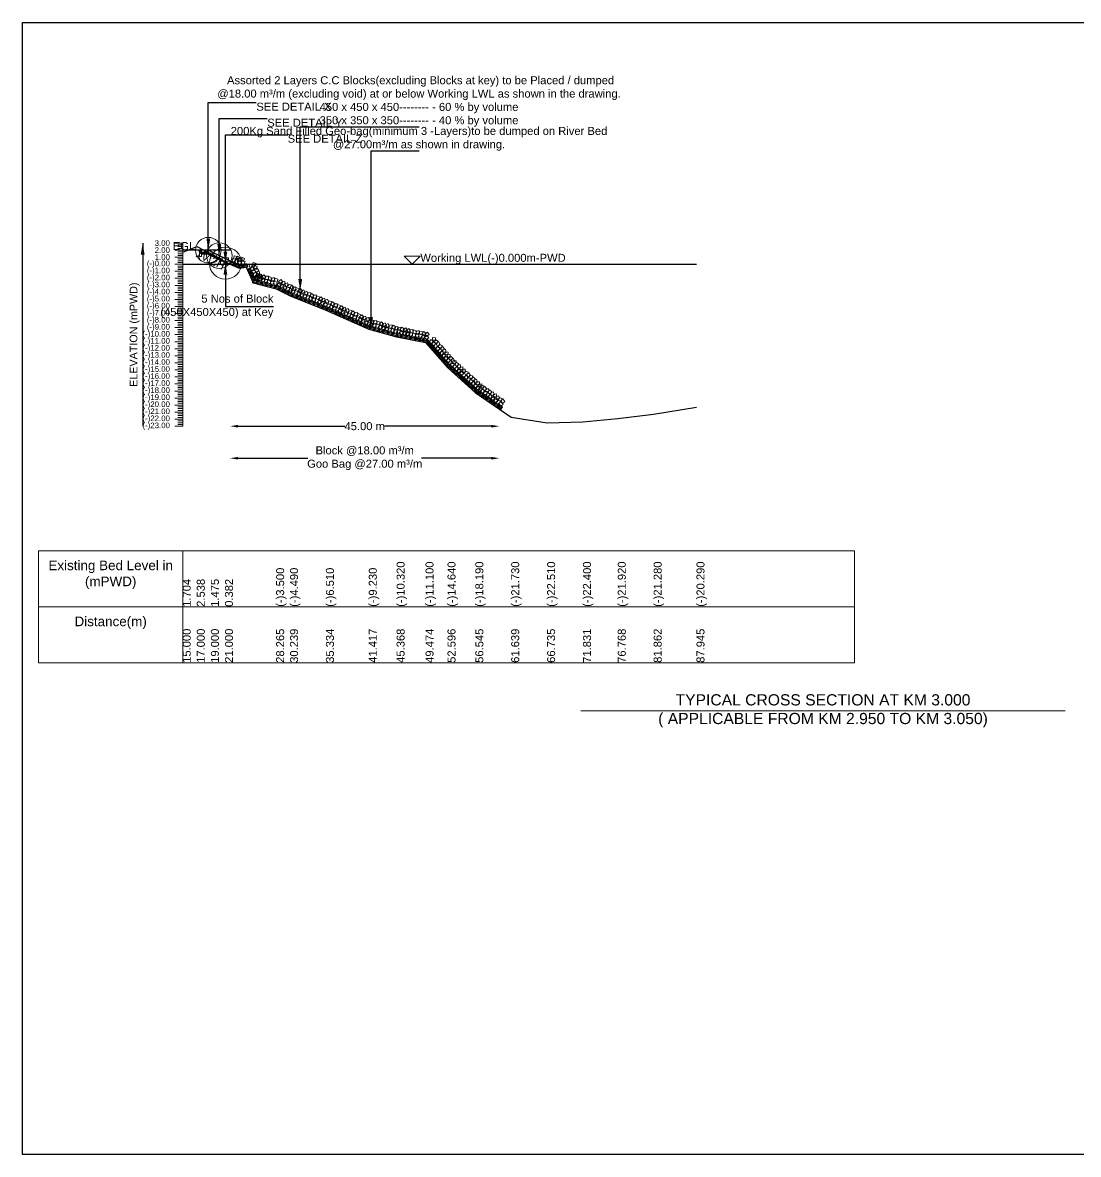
# Model space of a CAD drawing. Header units: inches. Extents: x 89000 to 1304432, y -10828 to 220529.
# Drawn here: x 641460 to 648055, y 172130 to 179201 of the extents above; entities that cross this region are included whole.
import ezdxf

# ---------------------------------------------------------------- set-up
doc = ezdxf.new("R2010")
doc.units = ezdxf.units.IN
doc.header["$LTSCALE"] = 7
doc.header["$MEASUREMENT"] = 0
for name, color, linetype, lineweight in [('Cross section Data Border', 7, 'Continuous', 9), ('Cross Section Labels', 7, 'Continuous', 9), ('Existing_Bed_Level for Xsection', 7, 'Continuous', 25), ('Long Section Labels', 7, 'Continuous', 9)]:
    doc.layers.add(name, color=color, linetype=linetype, lineweight=lineweight)
doc.styles.get("Standard").update_dxf_attribs({"font": 'arial.ttf'})
doc.dimstyles.new('Appron Lebeling Style', dxfattribs={"dimtxt": 50, "dimasz": 50, "dimexe": 0.18, "dimexo": 0.0625, "dimgap": 0.09, "dimtad": 0, "dimtih": 1, "dimtoh": 1, "dimdec": 4, "dimzin": 0, "dimdsep": 46, "dimtxsty": 'Standard', "dimcen": 0.09, "dimse1": 1, "dimse2": 1, "dimadec": 0, "dimazin": 0, "dimtfac": 1, "dimtdec": 4, "dimtofl": 0, "dimtmove": 0, "dimatfit": 3, "dimfxl": 1, "dimtolj": 1, "dimtzin": 0, "dimarcsym": 0})
doc.dimstyles.get("Standard").update_dxf_attribs({"dimtxt": 0.18, "dimasz": 0.18, "dimexe": 0.18, "dimexo": 0.0625, "dimgap": 0.09, "dimtad": 0, "dimtih": 1, "dimtoh": 1, "dimdec": 4, "dimzin": 0, "dimdsep": 46, "dimtxsty": 'Standard', "dimcen": 0.09, "dimadec": 0, "dimazin": 0, "dimtfac": 1, "dimtdec": 4, "dimtofl": 0, "dimtmove": 0, "dimatfit": 3, "dimfxl": 1, "dimtolj": 1, "dimtzin": 0, "dimarcsym": 0})

# ---------------------------------------------------------------- blocks, each defined once
blk = doc.blocks.new('*D58')
at = {"layer": 'Cross Section Labels', "color": 0, "lineweight": -2, "transparency": 16777216}
for p, q in [((642806, 176679.1), (643473.1, 176679.1)), ((644387.3, 176679.1), (643720.3, 176679.1))]:
    blk.add_line(p, q, dxfattribs=at)
at = {"layer": 'Cross Section Labels', "color": 0, "transparency": 16777216}
for points in [[(642806, 176687.4), (642806, 176670.7), (642756, 176679.1)], [(644387.3, 176687.4), (644387.3, 176670.7), (644437.3, 176679.1)]]:
    blk.add_solid(points, dxfattribs=at)
at = {"layer": 'Defpoints', "color": 0, "transparency": 16777216}
for p in [(642756, 177691.1), (644437.3, 176786.7), (644437.3, 176679.1)]:
    blk.add_point(p, dxfattribs=at)
at = {"layer": 'Cross Section Labels', "color": 0, "transparency": 16777216, "insert": (643596.7, 176679.1), "char_height": 50, "attachment_point": 5}
blk.add_mtext('\\A1;45.00 m', dxfattribs=at)
blk = doc.blocks.new('*D59')
at = {"layer": 'Cross Section Labels', "color": 0, "lineweight": -2, "transparency": 16777216}
for p, q in [((642806, 176479.1), (643241, 176479.1)), ((644387.3, 176479.1), (643952.3, 176479.1))]:
    blk.add_line(p, q, dxfattribs=at)
at = {"layer": 'Cross Section Labels', "color": 0, "transparency": 16777216}
for points in [[(642806, 176487.4), (642806, 176470.7), (642756, 176479.1)], [(644387.3, 176487.4), (644387.3, 176470.7), (644437.3, 176479.1)]]:
    blk.add_solid(points, dxfattribs=at)
at = {"layer": 'Defpoints', "color": 0, "transparency": 16777216}
for p in [(642756, 177691.1), (644437.3, 176786.7), (644437.3, 176479.1)]:
    blk.add_point(p, dxfattribs=at)
at = {"layer": 'Cross Section Labels', "color": 0, "transparency": 16777216, "insert": (643596.7, 176479.1), "char_height": 50, "attachment_point": 5}
blk.add_mtext('\\A1;Block @18.00 m³/m ^JGoo Bag @27.00 m³/m ', dxfattribs=at)

msp = doc.modelspace()

# ---------------------------------------------------------------- linework, layer by layer
msp.add_lwpolyline([(641459.68143, 179200.63194), (651459.68143, 179200.63194), (651459.68143, 172129.63194), (641459.68143, 172129.63194)], close=True)
at = {"layer": 'Cross section Data Border'}
msp.add_lwpolyline([(641559.68143, 175900.63194), (646657.37369, 175900.63194), (646657.37369, 175200.63194), (641559.68143, 175200.63194)], close=True, dxfattribs=at)
for points in [[(642459.68143, 175900.63194), (642459.68143, 175200.63194)], [(641559.68143, 175550.63194), (646657.37369, 175550.63194)]]:
    msp.add_lwpolyline(points, dxfattribs=at)
at = {"layer": 'Cross Section Labels'}
msp.add_lwpolyline([(643894.01538, 177691.07194), (643944.01538, 177741.07194), (643844.01538, 177741.07194)], close=True, dxfattribs=at)
msp.add_lwpolyline([(644947.68143, 174900.63194), (646459.68143, 174900.63194), (647971.68143, 174900.63194)], dxfattribs=at)
for centre, radius in [((642619.61538, 177779.07194), 80), ((642687.81538, 177744.97194), 80), ((642726.31538, 177697.67194), 100)]:
    msp.add_circle(centre, radius, dxfattribs=at)
at = {"layer": 'Existing_Bed_Level for Xsection'}
for points in [[(642459.68143, 177766.04794), (642547.68672, 177802.74394), (642635.68507, 177755.97194), (642723.69036, 177707.87994), (642767.693, 177684.99994), (642811.6887, 177666.51994), (642855.69135, 177671.79994), (642899.69399, 177574.11994), (643043.33637, 177537.07194), (643130.17487, 177493.51194), (643354.37671, 177404.63194), (643622.01773, 177284.95194), (643795.8808, 177236.99194), (643976.53167, 177202.67194), (644113.89975, 177046.91194), (644287.62772, 176890.71194), (644511.80041, 176734.95194), (644736.00123, 176700.63194), (644960.2242, 176705.47194), (645177.46007, 176726.59194), (645401.61385, 176754.75194), (645669.2454, 176798.31194)], [(642756.01538, 177779.07194), (642459.68143, 177779.07194)], [(642795.61538, 177691.07194), (642622.4025, 177777.67838), (642619.61538, 177779.07194), (642616.49928, 177779.07194), (642576.89928, 177779.07194)], [(642576.89928, 177765.87194), (642616.49928, 177765.87194), (642706.51538, 177720.86389)], [(642576.89928, 177761.47194), (642615.46058, 177761.47194), (642706.51538, 177715.94454)], [(642576.89928, 177757.07194), (642614.42188, 177757.07194), (642706.51538, 177711.02519)], [(642459.68143, 177691.07194), (645669.2454, 177691.07194)]]:
    msp.add_lwpolyline(points, dxfattribs=at)
at = {"layer": 'Long Section Labels'}
for points in [[(642459.68143, 177823.07194), (642409.68143, 177823.07194)], [(642459.68143, 177779.07194), (642409.68143, 177779.07194)], [(642459.68143, 177812.07194), (642429.68143, 177812.07194)], [(642459.68143, 177801.07194), (642429.68143, 177801.07194)], [(642459.68143, 177790.07194), (642429.68143, 177790.07194)], [(642459.68143, 177768.07194), (642429.68143, 177768.07194)], [(642459.68143, 176679.07194), (642459.68143, 176723.07194), (642459.68143, 176767.07194), (642459.68143, 176811.07194), (642459.68143, 176855.07194), (642459.68143, 176899.07194), (642459.68143, 176943.07194), (642459.68143, 176987.07194), (642459.68143, 177031.07194), (642459.68143, 177075.07194), (642459.68143, 177119.07194), (642459.68143, 177163.07194), (642459.68143, 177207.07194), (642459.68143, 177251.07194), (642459.68143, 177295.07194), (642459.68143, 177339.07194), (642459.68143, 177383.07194), (642459.68143, 177427.07194), (642459.68143, 177471.07194), (642459.68143, 177515.07194), (642459.68143, 177559.07194), (642459.68143, 177603.07194), (642459.68143, 177647.07194), (642459.68143, 177691.07194), (642459.68143, 177735.07194), (642459.68143, 177779.07194), (642459.68143, 177823.07194)], [(642459.68143, 177735.07194), (642409.68143, 177735.07194)], [(642459.68143, 177757.07194), (642429.68143, 177757.07194)], [(642459.68143, 177746.07194), (642429.68143, 177746.07194)], [(642459.68143, 177724.07194), (642429.68143, 177724.07194)], [(642459.68143, 177713.07194), (642429.68143, 177713.07194)], [(642459.68143, 177702.07194), (642429.68143, 177702.07194)], [(642459.68143, 177691.07194), (642409.68143, 177691.07194)], [(642459.68143, 177647.07194), (642409.68143, 177647.07194)], [(642459.68143, 177680.07194), (642429.68143, 177680.07194)], [(642459.68143, 177669.07194), (642429.68143, 177669.07194)], [(642459.68143, 177658.07194), (642429.68143, 177658.07194)], [(642459.68143, 177636.07194), (642429.68143, 177636.07194)], [(642459.68143, 177625.07194), (642429.68143, 177625.07194)], [(642459.68143, 177603.07194), (642409.68143, 177603.07194)], [(642459.68143, 177559.07194), (642409.68143, 177559.07194)], [(642459.68143, 177614.07194), (642429.68143, 177614.07194)], [(642459.68143, 177592.07194), (642429.68143, 177592.07194)], [(642459.68143, 177581.07194), (642429.68143, 177581.07194)], [(642459.68143, 177570.07194), (642429.68143, 177570.07194)], [(642459.68143, 177515.07194), (642409.68143, 177515.07194)], [(642459.68143, 177548.07194), (642429.68143, 177548.07194)], [(642459.68143, 177537.07194), (642429.68143, 177537.07194)], [(642459.68143, 177526.07194), (642429.68143, 177526.07194)], [(642459.68143, 177504.07194), (642429.68143, 177504.07194)], [(642459.68143, 177493.07194), (642429.68143, 177493.07194)], [(642459.68143, 177471.07194), (642409.68143, 177471.07194)], [(642459.68143, 177427.07194), (642409.68143, 177427.07194)], [(642459.68143, 177482.07194), (642429.68143, 177482.07194)], [(642459.68143, 177460.07194), (642429.68143, 177460.07194)], [(642459.68143, 177449.07194), (642429.68143, 177449.07194)], [(642459.68143, 177438.07194), (642429.68143, 177438.07194)], [(642459.68143, 177416.07194), (642429.68143, 177416.07194)], [(642459.68143, 177383.07194), (642409.68143, 177383.07194)], [(642459.68143, 177405.07194), (642429.68143, 177405.07194)], [(642459.68143, 177394.07194), (642429.68143, 177394.07194)], [(642459.68143, 177372.07194), (642429.68143, 177372.07194)], [(642459.68143, 177361.07194), (642429.68143, 177361.07194)], [(642459.68143, 177350.07194), (642429.68143, 177350.07194)], [(642459.68143, 177339.07194), (642409.68143, 177339.07194)], [(642459.68143, 177295.07194), (642409.68143, 177295.07194)], [(642459.68143, 177328.07194), (642429.68143, 177328.07194)], [(642459.68143, 177317.07194), (642429.68143, 177317.07194)], [(642459.68143, 177306.07194), (642429.68143, 177306.07194)], [(642459.68143, 177284.07194), (642429.68143, 177284.07194)], [(642459.68143, 177273.07194), (642429.68143, 177273.07194)], [(642459.68143, 177251.07194), (642409.68143, 177251.07194)], [(642459.68143, 177207.07194), (642409.68143, 177207.07194)], [(642459.68143, 177262.07194), (642429.68143, 177262.07194)], [(642459.68143, 177240.07194), (642429.68143, 177240.07194)], [(642459.68143, 177229.07194), (642429.68143, 177229.07194)], [(642459.68143, 177218.07194), (642429.68143, 177218.07194)], [(642459.68143, 177163.07194), (642409.68143, 177163.07194)], [(642459.68143, 177196.07194), (642429.68143, 177196.07194)], [(642459.68143, 177185.07194), (642429.68143, 177185.07194)], [(642459.68143, 177174.07194), (642429.68143, 177174.07194)], [(642459.68143, 177152.07194), (642429.68143, 177152.07194)], [(642459.68143, 177141.07194), (642429.68143, 177141.07194)], [(642459.68143, 177130.07194), (642429.68143, 177130.07194)], [(642459.68143, 177119.07194), (642409.68143, 177119.07194)], [(642459.68143, 177075.07194), (642409.68143, 177075.07194)], [(642459.68143, 177108.07194), (642429.68143, 177108.07194)], [(642459.68143, 177097.07194), (642429.68143, 177097.07194)], [(642459.68143, 177086.07194), (642429.68143, 177086.07194)], [(642459.68143, 177064.07194), (642429.68143, 177064.07194)], [(642459.68143, 177031.07194), (642409.68143, 177031.07194)], [(642459.68143, 177053.07194), (642429.68143, 177053.07194)], [(642459.68143, 177042.07194), (642429.68143, 177042.07194)], [(642459.68143, 177020.07194), (642429.68143, 177020.07194)], [(642459.68143, 177009.07194), (642429.68143, 177009.07194)], [(642459.68143, 176998.07194), (642429.68143, 176998.07194)], [(642459.68143, 176987.07194), (642409.68143, 176987.07194)], [(642459.68143, 176943.07194), (642409.68143, 176943.07194)], [(642459.68143, 176976.07194), (642429.68143, 176976.07194)], [(642459.68143, 176965.07194), (642429.68143, 176965.07194)], [(642459.68143, 176954.07194), (642429.68143, 176954.07194)], [(642459.68143, 176932.07194), (642429.68143, 176932.07194)], [(642459.68143, 176921.07194), (642429.68143, 176921.07194)], [(642459.68143, 176899.07194), (642409.68143, 176899.07194)], [(642459.68143, 176855.07194), (642409.68143, 176855.07194)], [(642459.68143, 176910.07194), (642429.68143, 176910.07194)], [(642459.68143, 176888.07194), (642429.68143, 176888.07194)], [(642459.68143, 176877.07194), (642429.68143, 176877.07194)], [(642459.68143, 176866.07194), (642429.68143, 176866.07194)], [(642459.68143, 176811.07194), (642409.68143, 176811.07194)], [(642459.68143, 176844.07194), (642429.68143, 176844.07194)], [(642459.68143, 176833.07194), (642429.68143, 176833.07194)], [(642459.68143, 176822.07194), (642429.68143, 176822.07194)], [(642459.68143, 176800.07194), (642429.68143, 176800.07194)], [(642459.68143, 176789.07194), (642429.68143, 176789.07194)], [(642459.68143, 176778.07194), (642429.68143, 176778.07194)], [(642459.68143, 176767.07194), (642409.68143, 176767.07194)], [(642459.68143, 176723.07194), (642409.68143, 176723.07194)], [(642459.68143, 176756.07194), (642429.68143, 176756.07194)], [(642459.68143, 176745.07194), (642429.68143, 176745.07194)], [(642459.68143, 176734.07194), (642429.68143, 176734.07194)], [(642459.68143, 176712.07194), (642429.68143, 176712.07194)], [(642459.68143, 176679.07194), (642409.68143, 176679.07194)], [(642459.68143, 176701.07194), (642429.68143, 176701.07194)], [(642459.68143, 176690.07194), (642429.68143, 176690.07194)]]:
    msp.add_lwpolyline(points, dxfattribs=at)
for points in [[(642576.89928, 177779.07194), (642563.69928, 177779.07194), (642563.69928, 177759.27194), (642576.89928, 177759.27194)], [(642596.69928, 177779.07194), (642576.89928, 177779.07194), (642576.89928, 177765.87194), (642596.69928, 177765.87194)], [(642616.49928, 177779.07194), (642596.69928, 177779.07194), (642596.69928, 177765.87194), (642616.49928, 177765.87194)], [(642640.11216, 177768.82355), (642622.4025, 177777.67838), (642616.49928, 177765.87194), (642634.20894, 177757.01711)], [(642657.82182, 177759.96872), (642640.11216, 177768.82355), (642634.20894, 177757.01711), (642651.9186, 177748.16228)], [(642576.89928, 177759.27194), (642563.69928, 177759.27194), (642563.69928, 177739.47194), (642576.89928, 177739.47194)], [(642675.53147, 177751.11389), (642657.82182, 177759.96872), (642651.9186, 177748.16228), (642669.62825, 177739.30745)], [(642693.24113, 177742.25906), (642675.53147, 177751.11389), (642669.62825, 177739.30745), (642687.33791, 177730.45262)], [(642710.95079, 177733.40423), (642693.24113, 177742.25906), (642687.33791, 177730.45262), (642705.04757, 177721.59779)], [(642716.41538, 177710.87194), (642696.61538, 177710.87194), (642696.61538, 177691.07194), (642716.41538, 177691.07194)], [(642726.31538, 177730.67194), (642706.51538, 177730.67194), (642706.51538, 177710.87194), (642726.31538, 177710.87194)], [(642736.21538, 177710.87194), (642716.41538, 177710.87194), (642716.41538, 177691.07194), (642736.21538, 177691.07194)], [(642746.11538, 177730.67194), (642726.31538, 177730.67194), (642726.31538, 177710.87194), (642746.11538, 177710.87194)], [(642756.01538, 177710.87194), (642736.21538, 177710.87194), (642736.21538, 177691.07194), (642756.01538, 177691.07194)], [(642791.52141, 177722.72823), (642772.18787, 177727.00075), (642767.91535, 177707.66721), (642787.24888, 177703.39469)], [(642800.65576, 177740.29534), (642781.32222, 177744.56787), (642777.0497, 177725.23433), (642796.38323, 177720.96181)], [(642809.35492, 177710.16754), (642793.70898, 177722.30198), (642781.57454, 177706.65604), (642797.22048, 177694.5216)], [(642817.02276, 177728.42252), (642801.37682, 177740.55696), (642789.24238, 177724.91102), (642804.88832, 177712.77658)], [(642822.30446, 177711.80388), (642802.65978, 177709.3287), (642805.13496, 177689.68402), (642824.77964, 177692.1592)], [(642822.48567, 177730.30053), (642802.8267, 177727.9416), (642805.18563, 177708.28262), (642824.84461, 177710.64156)], [(642824.84461, 177710.64156), (642805.18563, 177708.28262), (642807.54457, 177688.62364), (642827.20355, 177690.98258)], [(642829.9723, 177730.05886), (642810.32762, 177727.58368), (642812.8028, 177707.939), (642832.44748, 177710.41418)], [(642846.48713, 177726.86732), (642828.27783, 177734.64301), (642820.50214, 177716.43371), (642838.71144, 177708.65802)], [(642848.84606, 177707.20834), (642830.63676, 177714.98403), (642822.86107, 177696.77473), (642841.07037, 177688.99904)], [(642899.46506, 177687.45428), (642880.95212, 177694.47645), (642873.92995, 177675.96351), (642892.44289, 177668.94134)], [(642917.51788, 177695.58667), (642899.00494, 177702.60884), (642891.98276, 177684.0959), (642910.49571, 177677.07372)], [(642900.58544, 177650.8931), (642907.59287, 177669.41163), (642889.07434, 177676.41906), (642882.06691, 177657.90053)], [(642916.89285, 177644.20347), (642904.36207, 177659.53382), (642889.03172, 177647.00305), (642901.56249, 177631.67269)], [(642922.45572, 177619.36835), (642919.27677, 177638.91148), (642899.73363, 177635.73253), (642902.91258, 177616.18939)], [(642918.63826, 177659.02549), (642925.64569, 177677.54401), (642907.12716, 177684.55144), (642900.11973, 177666.03292)], [(642934.94566, 177652.33586), (642922.41489, 177667.66621), (642907.08454, 177655.13544), (642919.61531, 177639.80508)], [(642941.59563, 177620.90964), (642927.45587, 177634.76992), (642913.59559, 177620.63017), (642927.73535, 177606.76989)], [(642940.50853, 177627.50073), (642937.32958, 177647.04387), (642917.78644, 177643.86492), (642920.9654, 177624.32178)], [(642951.09986, 177619.87236), (642935.03752, 177631.44999), (642923.4599, 177615.38765), (642939.52223, 177603.81003)], [(642950.27019, 177629.38061), (642933.21252, 177619.32696), (642943.26617, 177602.26929), (642960.32384, 177612.32294)], [(642979.49919, 177607.38878), (642969.43196, 177624.43844), (642952.3823, 177614.37121), (642962.44953, 177597.32155)], [(642933.04704, 177611.73998), (642916.9847, 177623.3176), (642905.40708, 177607.25527), (642921.46942, 177595.67764)], [(642936.65067, 177601.73707), (642922.51091, 177615.59735), (642908.65064, 177601.4576), (642922.79039, 177587.59732)], [(642940.45205, 177586.48459), (642932.31966, 177604.53741), (642914.26685, 177596.40502), (642922.39923, 177578.3522)], [(642945.32523, 177610.20804), (642928.26756, 177600.15439), (642938.32121, 177583.09672), (642955.37888, 177593.15037)], [(642958.50487, 177594.61698), (642950.37248, 177612.66979), (642932.31966, 177604.53741), (642940.45205, 177586.48459)], [(642974.55424, 177588.21621), (642964.487, 177605.26587), (642947.43735, 177595.19864), (642957.50458, 177578.14898)], [(642989.97304, 177596.75688), (642970.17395, 177596.56714), (642970.36368, 177576.76805), (642990.16277, 177576.95779)], [(642994.91799, 177615.92945), (642975.1189, 177615.73971), (642975.30864, 177595.94062), (642995.10773, 177596.13036)], [(643012.83074, 177585.56517), (642995.59326, 177595.30732), (642985.85112, 177578.06984), (643003.08859, 177568.3277)], [(643017.7757, 177604.73774), (643000.53822, 177614.47989), (642990.79607, 177597.24241), (643008.03355, 177587.50027)], [(643025.40709, 177589.05855), (643006.32751, 177583.76614), (643011.61991, 177564.68656), (643030.69949, 177569.97896)], [(643030.35204, 177608.23111), (643011.27246, 177602.93871), (643016.56486, 177583.85913), (643035.64445, 177589.15153)], [(643049.74483, 177579.0414), (643030.57226, 177583.98636), (643025.6273, 177564.81379), (643044.79987, 177559.86883)], [(643054.68979, 177598.21397), (643035.51722, 177603.15893), (643030.57226, 177583.98636), (643049.74483, 177579.0414)], [(643076.57797, 177560.641), (643065.67989, 177577.17194), (643049.14896, 177566.27386), (643060.04704, 177549.74292)], [(643085.45574, 177578.33917), (643074.55766, 177594.87011), (643058.02673, 177583.97203), (643068.92481, 177567.44109)], [(643086.84415, 177567.09166), (643068.04964, 177560.86218), (643074.27912, 177542.06767), (643093.07363, 177548.29715)], [(643095.72192, 177584.78983), (643076.92741, 177578.56035), (643083.15689, 177559.76584), (643101.9514, 177565.99532)], [(643110.7768, 177539.42934), (643104.53235, 177558.21888), (643085.74281, 177551.97444), (643091.98725, 177533.1849)], [(643119.65457, 177557.12751), (643113.41012, 177575.91705), (643094.62058, 177569.67261), (643100.86503, 177550.88307)], [(643136.52795, 177562.22374), (643117.13429, 177566.21449), (643113.14354, 177546.82084), (643132.53719, 177542.83008)], [(643156.51071, 177546.46246), (643141.71597, 177559.62132), (643128.55711, 177544.82658), (643143.35185, 177531.66772)], [(643127.65018, 177544.52557), (643108.25652, 177548.51633), (643104.26577, 177529.12267), (643123.65942, 177525.13192)], [(643147.63294, 177528.76429), (643132.8382, 177541.92315), (643119.67934, 177527.12841), (643134.47408, 177513.96955)], [(643157.39855, 177532.05342), (643137.80799, 177529.18118), (643140.68023, 177509.59061), (643160.27079, 177512.46285)], [(643164.69538, 177550.45984), (643145.10482, 177547.5876), (643147.97706, 177527.99703), (643167.56762, 177530.86927)], [(643180.29744, 177519.07998), (643161.89102, 177526.37681), (643154.59419, 177507.97039), (643173.00061, 177500.67356)], [(643187.59426, 177537.4864), (643169.18785, 177544.78323), (643161.89102, 177526.37681), (643180.29744, 177519.07998)], [(643199.76043, 177504.62147), (643187.45912, 177520.13655), (643171.94404, 177507.83525), (643184.24534, 177492.32016)], [(643207.05726, 177523.02789), (643194.75595, 177538.54297), (643179.24086, 177526.24167), (643191.54217, 177510.72658)], [(643209.42347, 177511.94478), (643191.2454, 177504.09635), (643199.09383, 177485.91828), (643217.2719, 177493.76671)], [(643216.7203, 177530.3512), (643198.54223, 177522.50277), (643206.39066, 177504.3247), (643224.56873, 177512.17313)], [(643235.68243, 177486.48024), (643227.81952, 177504.65206), (643209.64771, 177496.78915), (643217.51061, 177478.61734)], [(643242.97926, 177504.88666), (643235.11635, 177523.05848), (643216.94454, 177515.19557), (643224.80744, 177497.02376)], [(643252.04577, 177493.03184), (643232.37752, 177495.31216), (643230.0972, 177475.6439), (643249.76546, 177473.36358)], [(643259.3426, 177511.43826), (643239.67435, 177513.71858), (643237.39403, 177494.05032), (643257.06229, 177491.77)], [(643273.32972, 177479.07754), (643257.44141, 177490.89285), (643245.6261, 177475.00454), (643261.5144, 177463.18923)], [(643280.62655, 177497.48396), (643264.73824, 177509.29927), (643252.92293, 177493.41096), (643268.81123, 177481.59565)], [(643293.54032, 177499.38203), (643273.94976, 177496.50979), (643276.822, 177476.91923), (643296.41256, 177479.79147)], [(643316.4392, 177486.4086), (643298.03278, 177493.70543), (643290.73595, 177475.29901), (643309.14237, 177468.00218)], [(643335.90219, 177471.95008), (643323.60089, 177487.46517), (643308.0858, 177475.16386), (643320.38711, 177459.64878)], [(643286.24349, 177480.97561), (643266.65293, 177478.10337), (643269.52517, 177458.51281), (643289.11573, 177461.38505)], [(643309.14237, 177468.00218), (643290.73595, 177475.29901), (643283.43912, 177456.89259), (643301.84554, 177449.59576)], [(643328.60536, 177453.54366), (643316.30406, 177469.05875), (643300.78897, 177456.75744), (643313.09028, 177441.24236)], [(643338.26841, 177460.86697), (643320.09034, 177453.01854), (643327.93877, 177434.84047), (643346.11684, 177442.6889)], [(643345.56524, 177479.27339), (643327.38717, 177471.42496), (643335.2356, 177453.24689), (643353.41367, 177461.09532)], [(643364.52736, 177435.40244), (643356.66446, 177453.57425), (643338.49265, 177445.71135), (643346.35555, 177427.53954)], [(643371.82419, 177453.80886), (643363.96129, 177471.98067), (643345.78948, 177464.11777), (643353.65238, 177445.94596)], [(643382.47313, 177440.77779), (643362.9213, 177443.90286), (643359.79623, 177424.35103), (643379.34805, 177421.22596)], [(643390.55573, 177458.85295), (643371.0039, 177461.97802), (643367.87883, 177442.4262), (643387.43065, 177439.30112)], [(643403.13649, 177425.91999), (643387.77166, 177438.40846), (643375.28319, 177423.04363), (643390.64802, 177410.55516)], [(643411.21909, 177443.99515), (643395.85426, 177456.48362), (643383.36579, 177441.11879), (643398.73062, 177428.63032)], [(643416.12001, 177427.26027), (643396.42395, 177425.23422), (643398.45, 177405.53815), (643418.14607, 177407.5642)], [(643424.20262, 177445.33543), (643404.50655, 177443.30938), (643406.5326, 177423.61331), (643426.22867, 177425.63936)], [(643438.43905, 177413.31289), (643420.36389, 177421.39549), (643412.28129, 177403.32032), (643430.35645, 177395.23772)], [(643446.52165, 177431.38805), (643428.44649, 177439.47065), (643420.36389, 177421.39549), (643438.43905, 177413.31289)], [(643457.26144, 177398.02975), (643445.63959, 177414.06011), (643429.60923, 177402.43826), (643441.23108, 177386.4079)], [(643465.34404, 177416.10491), (643453.72219, 177432.13528), (643437.69183, 177420.51343), (643449.31368, 177404.48306)], [(643475.31345, 177423.00536), (643456.8143, 177415.94692), (643463.87275, 177397.44777), (643482.37189, 177404.50622)], [(643500.45161, 177396.43379), (643493.37844, 177414.92731), (643474.88492, 177407.85414), (643481.95809, 177389.36062)], [(643467.23085, 177404.9302), (643448.7317, 177397.87175), (643455.79015, 177379.37261), (643474.28929, 177386.43105)], [(643492.36901, 177378.35863), (643485.29583, 177396.85215), (643466.80232, 177389.77898), (643473.87549, 177371.28546)], [(643508.99928, 177384.19958), (643489.44745, 177387.32465), (643486.32238, 177367.77283), (643505.8742, 177364.64775)], [(643517.08188, 177402.27474), (643497.53005, 177405.39982), (643494.40498, 177385.84799), (643513.9568, 177382.72292)], [(643529.66264, 177369.34178), (643514.29781, 177381.83025), (643501.80934, 177366.46542), (643517.17417, 177353.97695)], [(643537.74524, 177387.41694), (643522.38041, 177399.90542), (643509.89194, 177384.54059), (643525.25677, 177372.05211)], [(643542.64616, 177370.68206), (643522.95009, 177368.65601), (643524.97615, 177348.95994), (643544.67221, 177350.98599)], [(643550.72876, 177388.75722), (643531.0327, 177386.73117), (643533.05875, 177367.0351), (643552.75482, 177369.06115)], [(643564.9652, 177356.73468), (643546.89004, 177364.81728), (643538.80744, 177346.74212), (643556.8826, 177338.65952)], [(643573.0478, 177374.80984), (643554.97264, 177382.89245), (643546.89004, 177364.81728), (643564.9652, 177356.73468)], [(643583.78759, 177341.45154), (643572.16574, 177357.48191), (643556.13538, 177345.86005), (643567.75723, 177329.82969)], [(643591.87019, 177359.52671), (643580.24834, 177375.55707), (643564.21798, 177363.93522), (643575.83983, 177347.90485)], [(643593.757, 177348.35199), (643575.25785, 177341.29355), (643582.3163, 177322.7944), (643600.81544, 177329.85285)], [(643601.8396, 177366.42716), (643583.34045, 177359.36871), (643590.3989, 177340.86957), (643608.89804, 177347.92801)], [(643626.97776, 177339.85559), (643619.90458, 177358.34911), (643601.41107, 177351.27593), (643608.48424, 177332.78241)], [(643643.60803, 177345.69653), (643624.0562, 177348.82161), (643620.93113, 177329.26978), (643640.48295, 177326.14471)], [(643656.87044, 177336.68451), (643639.79844, 177346.7138), (643629.76915, 177329.6418), (643646.84115, 177319.6125)], [(643618.89516, 177321.78042), (643611.82198, 177340.27394), (643593.32847, 177333.20077), (643600.40164, 177314.70725)], [(643635.52543, 177327.62137), (643615.9736, 177330.74644), (643612.84853, 177311.19462), (643632.40035, 177308.06954)], [(643651.60528, 177317.59739), (643634.53328, 177327.62668), (643624.50398, 177310.55468), (643641.57598, 177300.52539)], [(643664.23833, 177320.87977), (643645.07284, 177315.90746), (643650.04516, 177296.74197), (643669.21065, 177301.71428)], [(643669.5035, 177339.96689), (643650.33801, 177334.99457), (643655.31032, 177315.82908), (643674.47582, 177320.8014)], [(643688.405, 177310.45668), (643669.31789, 177315.72184), (643664.05272, 177296.63473), (643683.13984, 177291.36956)], [(643693.67017, 177329.54379), (643674.58305, 177334.80896), (643669.31789, 177315.72184), (643688.405, 177310.45668)], [(643709.31637, 177298.18593), (643695.41059, 177312.28093), (643681.31558, 177298.37514), (643695.22137, 177284.28014)], [(643714.58154, 177317.27304), (643700.67575, 177331.36805), (643686.58075, 177317.46226), (643700.48654, 177303.36726)], [(643718.1315, 177306.51051), (643700.90795, 177296.74378), (643710.67469, 177279.52022), (643727.89824, 177289.28696)], [(643723.39667, 177325.59763), (643706.17312, 177315.83089), (643715.93985, 177298.60734), (643733.16341, 177308.37408)], [(643746.98832, 177284.03254), (643737.20787, 177301.24831), (643719.9921, 177291.46786), (643729.77255, 177274.25209)], [(643752.25349, 177303.11966), (643742.47304, 177320.33543), (643725.25727, 177310.55498), (643735.03772, 177293.33921)], [(643762.54791, 177292.31394), (643742.74842, 177292.45562), (643742.60674, 177272.65613), (643762.40623, 177272.51445)], [(643767.81308, 177311.40106), (643748.01359, 177311.54274), (643747.87191, 177291.74324), (643767.6714, 177291.60156)], [(643785.21509, 177280.74122), (643768.14309, 177290.77052), (643758.1138, 177273.69851), (643775.1858, 177263.66922)], [(643790.48026, 177299.82834), (643773.40826, 177309.85763), (643763.37896, 177292.78563), (643780.45096, 177282.75634)], [(643797.84815, 177284.0236), (643778.68266, 177279.05129), (643783.65497, 177259.8858), (643802.82046, 177264.85811)], [(643803.11332, 177303.11072), (643783.94782, 177298.1384), (643788.92014, 177278.97291), (643808.08563, 177283.94523)], [(643818.95113, 177275.60456), (643799.49905, 177279.30006), (643795.80355, 177259.84798), (643815.25563, 177256.15248)], [(643822.64663, 177295.05663), (643803.19455, 177298.75213), (643799.49905, 177279.30006), (643818.95113, 177275.60456)], [(643840.79113, 177265.07503), (643825.78515, 177277.99248), (643812.8677, 177262.9865), (643827.87368, 177250.06905)], [(643844.48663, 177284.52711), (643829.48065, 177297.44456), (643816.5632, 177282.43858), (643831.56918, 177269.52113)], [(643848.90008, 177274.08892), (643832.52784, 177262.95386), (643843.6629, 177246.58161), (643860.03515, 177257.71668)], [(643852.59558, 177293.541), (643836.22334, 177282.40593), (643847.3584, 177266.03369), (643863.73065, 177277.16876)], [(643879.4893, 177254.03213), (643868.3412, 177270.3955), (643851.97783, 177259.2474), (643863.12593, 177242.88403)], [(643883.1848, 177273.48421), (643872.0367, 177289.84758), (643855.67333, 177278.69948), (643866.82143, 177262.33611)], [(643898.01939, 177283.00354), (643878.27395, 177281.53459), (643879.7429, 177261.78915), (643899.48834, 177263.2581)], [(643921.55262, 177273.31252), (643903.72155, 177281.92024), (643895.11382, 177264.08917), (643912.94489, 177255.48145)], [(643933.8769, 177277.61139), (643915.17925, 177271.09695), (643921.6937, 177252.3993), (643940.39134, 177258.91375)], [(643958.81116, 177269.18813), (643939.35909, 177272.88363), (643935.66359, 177253.43156), (643955.11566, 177249.73606)], [(643980.65117, 177258.65861), (643965.64519, 177271.57606), (643952.72773, 177256.57008), (643967.73371, 177243.65263)], [(643894.32389, 177263.55146), (643874.57845, 177262.08251), (643876.0474, 177242.33708), (643895.79284, 177243.80603)], [(643917.85712, 177253.86044), (643900.02605, 177262.46817), (643891.41832, 177244.6371), (643909.24939, 177236.02937)], [(643930.1814, 177258.15932), (643911.48375, 177251.64487), (643917.9982, 177232.94722), (643936.69584, 177239.46167)], [(643955.11566, 177249.73606), (643935.66359, 177253.43156), (643931.96809, 177233.97948), (643951.42016, 177230.28398)], [(643976.95567, 177239.20653), (643961.94969, 177252.12399), (643949.03223, 177237.11801), (643964.03821, 177224.20055)], [(643985.06462, 177248.22042), (643968.69237, 177237.08536), (643979.82744, 177220.71312), (643996.19968, 177231.84818)], [(643988.76012, 177267.6725), (643972.38787, 177256.53744), (643983.52294, 177240.16519), (643999.89518, 177251.30026)], [(644023.06604, 177198.80895), (644024.29806, 177218.57059), (644004.53643, 177219.8026), (644003.30441, 177200.04097)], [(644040.62121, 177197.22825), (644024.12531, 177208.17928), (644013.17427, 177191.68338), (644029.67018, 177180.73234)], [(644037.91601, 177211.90546), (644039.14803, 177231.66709), (644019.3864, 177232.89911), (644018.15438, 177213.13748)], [(644055.47118, 177210.32475), (644038.97527, 177221.27578), (644028.02424, 177204.77988), (644044.52014, 177193.82885)], [(644068.11351, 177188.23629), (644059.31027, 177205.97165), (644041.57491, 177197.16841), (644050.37815, 177179.43305)], [(644053.26355, 177175.13978), (644044.46031, 177192.87514), (644026.72495, 177184.0719), (644035.52819, 177166.33654)], [(644065.63402, 177170.97571), (644046.87091, 177177.29914), (644040.54748, 177158.53604), (644059.31059, 177152.2126)], [(644080.16049, 177149.02917), (644067.06399, 177163.87914), (644052.21402, 177150.78264), (644065.31052, 177135.93267)], [(644080.48399, 177184.07221), (644061.72088, 177190.39565), (644055.39745, 177171.63254), (644074.16056, 177165.30911)], [(644095.01046, 177162.12568), (644081.91396, 177176.97565), (644067.06399, 177163.87914), (644080.16049, 177149.02917)], [(644090.95121, 177127.31703), (644087.02267, 177146.72338), (644067.61631, 177142.79484), (644071.54485, 177123.38849)], [(644102.88446, 177129.46241), (644083.12382, 177130.71017), (644081.87607, 177110.94952), (644101.63671, 177109.70177)], [(644105.80118, 177140.41354), (644101.87263, 177159.81989), (644082.46628, 177155.89135), (644086.39482, 177136.48499)], [(644117.73443, 177142.55892), (644097.97379, 177143.80667), (644096.72603, 177124.04603), (644116.48668, 177122.79827)], [(644129.59155, 177107.95568), (644130.82356, 177127.71731), (644111.06193, 177128.94933), (644109.82991, 177109.1877)], [(644114.74158, 177094.85917), (644115.9736, 177114.62081), (644096.21196, 177115.85282), (644094.97994, 177096.09119)], [(644132.29674, 177093.27847), (644115.80084, 177104.2295), (644104.84981, 177087.7336), (644121.34571, 177076.78256)], [(644144.93908, 177071.19), (644136.13584, 177088.92536), (644118.40048, 177080.12212), (644127.20372, 177062.38676)], [(644147.14671, 177106.37497), (644130.65081, 177117.32601), (644119.69977, 177100.8301), (644136.19568, 177089.87907)], [(644154.69637, 177071.90433), (644135.32856, 177076.0187), (644131.2142, 177056.65089), (644150.58201, 177052.53652)], [(644159.78905, 177084.28651), (644150.98581, 177102.02187), (644133.25045, 177093.21863), (644142.05369, 177075.48327)], [(644171.66004, 177051.78214), (644156.93628, 177065.02037), (644143.69805, 177050.29661), (644158.42181, 177037.05838)], [(644167.9346, 177086.62809), (644148.56679, 177090.74246), (644144.45243, 177071.37465), (644163.82024, 177067.26028)], [(644184.89828, 177066.5059), (644170.17451, 177079.74414), (644156.93628, 177065.02037), (644171.66004, 177051.78214)], [(644198.12412, 177046.18513), (644191.98081, 177065.00798), (644173.15796, 177058.86468), (644179.30127, 177040.04182)], [(644184.88589, 177031.46137), (644178.74258, 177050.28422), (644159.91973, 177044.14091), (644166.06303, 177025.31806)], [(644196.49156, 177034.97045), (644176.71902, 177033.9279), (644177.76158, 177014.15536), (644197.53411, 177015.19792)], [(644209.72979, 177049.69421), (644189.95726, 177048.65166), (644190.99981, 177028.87913), (644210.77235, 177029.92168)], [(644212.26533, 177001.96797), (644211.20703, 177021.73967), (644191.43533, 177020.68137), (644192.49363, 177000.90968)], [(644229.88559, 177002.42511), (644212.23542, 177011.39793), (644203.2626, 176993.74777), (644220.91277, 176984.77494)], [(644225.50356, 177016.69174), (644224.44526, 177036.46343), (644204.67357, 177035.40513), (644205.73187, 177015.63344)], [(644243.12382, 177017.14888), (644225.47365, 177026.1217), (644216.50083, 177008.47153), (644234.151, 176999.49871)], [(644244.99412, 176981.94436), (644234.20169, 176998.54447), (644217.60159, 176987.75205), (644228.39401, 176971.15194)], [(644258.23235, 176996.66813), (644247.43993, 177013.26823), (644230.83982, 177002.47581), (644241.63225, 176985.8757)], [(644271.00094, 176993.96046), (644251.63313, 176998.07482), (644247.51876, 176978.70701), (644266.88657, 176974.59265)], [(644257.7627, 176979.23669), (644238.39489, 176983.35106), (644234.28053, 176963.98325), (644253.64834, 176959.86889)], [(644274.72638, 176959.1145), (644260.00261, 176972.35274), (644246.76438, 176957.62897), (644261.48814, 176944.39074)], [(644287.96461, 176973.83826), (644273.24085, 176987.0765), (644260.00261, 176972.35274), (644274.72638, 176959.1145)], [(644287.95222, 176938.79373), (644281.80891, 176957.61658), (644262.98606, 176951.47328), (644269.12937, 176932.65042)], [(644301.19045, 176953.51749), (644295.04715, 176972.34035), (644276.22429, 176966.19704), (644282.3676, 176947.37419)], [(644299.55789, 176942.30281), (644279.78536, 176941.26026), (644280.82791, 176921.48773), (644300.60044, 176922.53028)], [(644312.79612, 176957.02658), (644293.02359, 176955.98402), (644294.06615, 176936.21149), (644313.83868, 176937.25404)], [(644315.33166, 176909.30034), (644314.27336, 176929.07203), (644294.50166, 176928.01373), (644295.55996, 176908.24204)], [(644330.22184, 176915.26304), (644311.59017, 176921.96384), (644304.88936, 176903.33217), (644323.52104, 176896.63137)], [(644328.56989, 176924.0241), (644327.5116, 176943.7958), (644307.7399, 176942.7375), (644308.7982, 176922.9658)], [(644341.51981, 176931.52329), (644322.88814, 176938.2241), (644316.18734, 176919.59242), (644334.81901, 176912.89162)], [(644359.06536, 176913.08739), (644346.28632, 176928.21142), (644331.16229, 176915.43238), (644343.94133, 176900.30835)], [(644347.76739, 176896.82713), (644334.98835, 176911.95116), (644319.86432, 176899.17213), (644332.64335, 176884.0481)], [(644360.77401, 176895.73354), (644341.04422, 176897.39956), (644339.3782, 176877.66978), (644359.10799, 176876.00376)], [(644372.07198, 176911.99379), (644352.3422, 176913.65981), (644350.67618, 176893.93003), (644370.40596, 176892.26401)], [(644380.11547, 176877.88483), (644363.85522, 176889.1828), (644352.55725, 176872.92255), (644368.8175, 176861.62457)], [(644391.41344, 176894.14508), (644375.15319, 176905.44305), (644363.85522, 176889.1828), (644380.11547, 176877.88483)], [(644395.77308, 176859.37278), (644387.32955, 176877.28218), (644369.42014, 176868.83865), (644377.86367, 176850.92925)], [(644407.07105, 176875.63303), (644398.62752, 176893.54243), (644380.71812, 176885.0989), (644389.16165, 176867.1895)], [(644406.85031, 176864.30229), (644387.36231, 176860.80119), (644390.86341, 176841.31319), (644410.35142, 176844.81429)], [(644418.14829, 176880.56255), (644398.66028, 176877.06144), (644402.16139, 176857.57344), (644421.64939, 176861.07454)], [(644426.61803, 176833.52547), (644423.10141, 176853.01068), (644403.6162, 176849.49406), (644407.13282, 176830.00885)], [(644437.916, 176849.78573), (644434.39938, 176869.27094), (644414.91417, 176865.75432), (644418.43079, 176846.26911)], [(644455.34158, 176852.43748), (644436.70991, 176859.13829), (644430.0091, 176840.50661), (644448.64078, 176833.80581)], [(644472.88713, 176834.00158), (644460.10809, 176849.12561), (644444.98406, 176836.34657), (644457.76309, 176821.22254)], [(644444.04361, 176836.17723), (644425.41193, 176842.87803), (644418.71113, 176824.24636), (644437.3428, 176817.54556)], [(644461.58915, 176817.74132), (644448.81012, 176832.86536), (644433.68609, 176820.08632), (644446.46512, 176804.96229)]]:
    msp.add_lwpolyline(points, close=True, dxfattribs=at)
for centre, major_axis in [((642770.50707, 177687.87445), (13.50057, -5.67079)), ((642773.40381, 177694.77078), (13.50057, -5.67079)), ((642776.30054, 177701.6671), (13.50057, -5.67079)), ((642803.30169, 177690.32552), (13.50057, -5.67079)), ((642850.78556, 177690.04542), (14.53891, 1.74456)), ((642797.50821, 177676.53287), (13.50057, -5.67079)), ((642800.40495, 177683.42919), (13.50057, -5.67079)), ((642821.70774, 177686.55629), (14.53891, 1.74456)), ((642822.5989, 177679.12957), (14.53891, 1.74456)), ((642823.49005, 177671.70284), (14.53891, 1.74456)), ((642851.67671, 177682.6187), (14.53891, 1.74456)), ((642852.56786, 177675.19197), (14.53891, 1.74456)), ((642870.02225, 177649.09305), (6.01435, -13.35106)), ((642876.84221, 177652.16529), (6.01435, -13.35106)), ((642882.05096, 177622.39093), (6.01435, -13.35106)), ((642883.66216, 177655.23752), (6.01435, -13.35106)), ((642888.87091, 177625.46316), (6.01435, -13.35106)), ((642895.69087, 177628.5354), (6.01435, -13.35106)), ((642894.07967, 177595.6888), (6.01435, -13.35106)), ((642900.89962, 177598.76104), (6.01435, -13.35106)), ((642907.71109, 177575.91457), (14.17918, -3.65707)), ((642909.57919, 177583.15754), (14.17918, -3.65707)), ((642911.44728, 177590.40051), (14.17918, -3.65707)), ((642907.71957, 177601.83328), (6.01435, -13.35106)), ((642936.06945, 177568.60043), (14.17918, -3.65707)), ((642937.93755, 177575.8434), (14.17918, -3.65707)), ((642939.80564, 177583.08637), (14.17918, -3.65707)), ((642964.42781, 177561.28629), (14.17918, -3.65707)), ((642966.29591, 177568.52926), (14.17918, -3.65707)), ((642968.164, 177575.77223), (14.17918, -3.65707)), ((642992.78617, 177553.97215), (14.17918, -3.65707)), ((642994.65427, 177561.21512), (14.17918, -3.65707)), ((642996.52236, 177568.45809), (14.17918, -3.65707)), ((643023.01263, 177553.90098), (14.17918, -3.65707)), ((643024.88072, 177561.14395), (14.17918, -3.65707)), ((643053.1972, 177544.67803), (13.08878, -6.5656)), ((643056.55102, 177551.364), (13.08878, -6.5656)), ((643021.14453, 177546.65801), (14.17918, -3.65707)), ((643049.84337, 177537.99205), (13.08878, -6.5656)), ((643076.02093, 177524.86084), (13.08878, -6.5656)), ((643079.37476, 177531.54682), (13.08878, -6.5656)), ((643082.72858, 177538.23279), (13.08878, -6.5656)), ((643102.19849, 177511.72963), (13.08878, -6.5656)), ((643105.55231, 177518.41561), (13.08878, -6.5656)), ((643108.90614, 177525.10158), (13.08878, -6.5656)), ((643128.37605, 177498.59842), (13.08878, -6.5656)), ((643131.72987, 177505.2844), (13.08878, -6.5656)), ((643135.0837, 177511.97037), (13.08878, -6.5656)), ((643155.16347, 177487.6289), (13.61257, -5.39641)), ((643157.92005, 177494.58244), (13.61257, -5.39641)), ((643160.67663, 177501.53598), (13.61257, -5.39641)), ((643182.38861, 177476.83608), (13.61257, -5.39641)), ((643185.14519, 177483.78962), (13.61257, -5.39641)), ((643187.90177, 177490.74315), (13.61257, -5.39641)), ((643215.12691, 177479.95033), (13.61257, -5.39641)), ((643209.61375, 177466.04326), (13.61257, -5.39641)), ((643212.37033, 177472.9968), (13.61257, -5.39641)), ((643236.83889, 177455.25044), (13.61257, -5.39641)), ((643239.59547, 177462.20398), (13.61257, -5.39641)), ((643242.35205, 177469.15751), (13.61257, -5.39641)), ((643264.06403, 177444.45762), (13.61257, -5.39641)), ((643266.82061, 177451.41115), (13.61257, -5.39641)), ((643269.57719, 177458.36469), (13.61257, -5.39641)), ((643291.28917, 177433.6648), (13.61257, -5.39641)), ((643294.04575, 177440.61833), (13.61257, -5.39641)), ((643296.80233, 177447.57187), (13.61257, -5.39641)), ((643318.51431, 177422.87198), (13.61257, -5.39641)), ((643321.27089, 177429.82551), (13.61257, -5.39641)), ((643324.02747, 177436.77905), (13.61257, -5.39641)), ((643345.73945, 177412.07915), (13.61257, -5.39641)), ((643348.49603, 177419.03269), (13.61257, -5.39641)), ((643351.25261, 177425.98623), (13.61257, -5.39641)), ((643375.85672, 177407.31748), (13.36759, -5.97753)), ((643378.91015, 177414.14587), (13.36759, -5.97753)), ((643372.8033, 177400.48908), (13.36759, -5.97753)), ((643399.53847, 177388.53402), (13.36759, -5.97753)), ((643402.5919, 177395.36241), (13.36759, -5.97753)), ((643405.64533, 177402.19081), (13.36759, -5.97753)), ((643426.27365, 177376.57895), (13.36759, -5.97753)), ((643429.32708, 177383.40735), (13.36759, -5.97753)), ((643432.3805, 177390.23574), (13.36759, -5.97753)), ((643453.00883, 177364.62389), (13.36759, -5.97753)), ((643456.06225, 177371.45228), (13.36759, -5.97753)), ((643459.11568, 177378.28068), (13.36759, -5.97753)), ((643479.744, 177352.66882), (13.36759, -5.97753)), ((643482.79743, 177359.49722), (13.36759, -5.97753)), ((643485.85086, 177366.32561), (13.36759, -5.97753)), ((643506.47918, 177340.71376), (13.36759, -5.97753)), ((643509.5326, 177347.54215), (13.36759, -5.97753)), ((643512.58603, 177354.37055), (13.36759, -5.97753)), ((643536.26778, 177335.58709), (13.36759, -5.97753)), ((643539.32121, 177342.41548), (13.36759, -5.97753)), ((643533.21435, 177328.75869), (13.36759, -5.97753)), ((643559.94953, 177316.80363), (13.36759, -5.97753)), ((643563.00296, 177323.63202), (13.36759, -5.97753)), ((643566.05638, 177330.46042), (13.36759, -5.97753)), ((643586.68471, 177304.84856), (13.36759, -5.97753)), ((643589.73813, 177311.67696), (13.36759, -5.97753)), ((643592.79156, 177318.50535), (13.36759, -5.97753)), ((643613.41988, 177292.8935), (13.36759, -5.97753)), ((643616.47331, 177299.72189), (13.36759, -5.97753)), ((643619.52674, 177306.55029), (13.36759, -5.97753)), ((643640.55283, 177283.71873), (14.11598, -3.89388)), ((643642.5419, 177290.92942), (14.11598, -3.89388)), ((643644.53096, 177298.14011), (14.11598, -3.89388)), ((643668.7848, 177275.93096), (14.11598, -3.89388)), ((643670.77386, 177283.14165), (14.11598, -3.89388)), ((643672.76293, 177290.35234), (14.11598, -3.89388)), ((643697.01677, 177268.14319), (14.11598, -3.89388)), ((643699.00583, 177275.35388), (14.11598, -3.89388)), ((643700.99489, 177282.56457), (14.11598, -3.89388)), ((643727.2378, 177267.56612), (14.11598, -3.89388)), ((643729.22686, 177274.7768), (14.11598, -3.89388)), ((643757.45883, 177266.98904), (14.11598, -3.89388)), ((643725.24873, 177260.35543), (14.11598, -3.89388)), ((643753.4807, 177252.56766), (14.11598, -3.89388)), ((643755.46976, 177259.77835), (14.11598, -3.89388)), ((643781.71266, 177244.77989), (14.11598, -3.89388)), ((643783.70173, 177251.99058), (14.11598, -3.89388)), ((643785.69079, 177259.20127), (14.11598, -3.89388)), ((643809.89803, 177238.13584), (14.38589, -2.73303)), ((643811.29411, 177245.4844), (14.38589, -2.73303)), ((643812.69019, 177252.83297), (14.38589, -2.73303)), ((643838.66982, 177232.66979), (14.38589, -2.73303)), ((643840.06589, 177240.01835), (14.38589, -2.73303)), ((643841.46197, 177247.36691), (14.38589, -2.73303)), ((643867.4416, 177227.20373), (14.38589, -2.73303)), ((643868.83768, 177234.55229), (14.38589, -2.73303)), ((643870.23375, 177241.90086), (14.38589, -2.73303)), ((643896.21338, 177221.73768), (14.38589, -2.73303)), ((643897.60946, 177229.08624), (14.38589, -2.73303)), ((643899.00554, 177236.4348), (14.38589, -2.73303)), ((643924.98516, 177216.27162), (14.38589, -2.73303)), ((643926.38124, 177223.62018), (14.38589, -2.73303)), ((643927.77732, 177230.96875), (14.38589, -2.73303)), ((643953.75695, 177210.80557), (14.38589, -2.73303)), ((643955.15302, 177218.15413), (14.38589, -2.73303)), ((643956.5491, 177225.50269), (14.38589, -2.73303)), ((643982.90434, 177201.10038), (9.68559, -10.98238)), ((643988.51432, 177206.04795), (9.68559, -10.98238)), ((643994.12431, 177210.99552), (9.68559, -10.98238)), ((644013.4955, 177189.03077), (9.68559, -10.98238)), ((644002.27552, 177179.13563), (9.68559, -10.98238)), ((644007.88551, 177184.0832), (9.68559, -10.98238)), ((644021.64671, 177157.17088), (9.68559, -10.98238)), ((644027.2567, 177162.11844), (9.68559, -10.98238)), ((644032.86668, 177167.06601), (9.68559, -10.98238)), ((644041.01789, 177135.20612), (9.68559, -10.98238)), ((644046.62788, 177140.15369), (9.68559, -10.98238)), ((644052.23787, 177145.10126), (9.68559, -10.98238)), ((644065.99907, 177118.18894), (9.68559, -10.98238)), ((644071.60906, 177123.13651), (9.68559, -10.98238)), ((644060.38908, 177113.24137), (9.68559, -10.98238)), ((644079.76027, 177091.27662), (9.68559, -10.98238)), ((644085.37025, 177096.22418), (9.68559, -10.98238)), ((644090.98024, 177101.17175), (9.68559, -10.98238)), ((644099.13145, 177069.31186), (9.68559, -10.98238)), ((644104.74144, 177074.25943), (9.68559, -10.98238)), ((644110.35143, 177079.207), (9.68559, -10.98238)), ((644118.42159, 177047.87574), (10.88904, -9.79041)), ((644123.4227, 177053.43805), (10.88904, -9.79041)), ((644128.42381, 177059.00036), (10.88904, -9.79041)), ((644140.19967, 177028.29492), (10.88904, -9.79041)), ((644145.20078, 177033.85723), (10.88904, -9.79041)), ((644150.20189, 177039.41954), (10.88904, -9.79041)), ((644161.97775, 177008.7141), (10.88904, -9.79041)), ((644166.97886, 177014.27641), (10.88904, -9.79041)), ((644171.97997, 177019.83872), (10.88904, -9.79041)), ((644183.75583, 176989.13328), (10.88904, -9.79041)), ((644188.75694, 176994.69559), (10.88904, -9.79041)), ((644193.75805, 177000.2579), (10.88904, -9.79041)), ((644215.53613, 176980.67708), (10.88904, -9.79041)), ((644205.53391, 176969.55246), (10.88904, -9.79041)), ((644210.53502, 176975.11477), (10.88904, -9.79041)), ((644227.31199, 176949.97165), (10.88904, -9.79041)), ((644232.3131, 176955.53396), (10.88904, -9.79041)), ((644237.31421, 176961.09627), (10.88904, -9.79041)), ((644249.09007, 176930.39083), (10.88904, -9.79041)), ((644254.09118, 176935.95314), (10.88904, -9.79041)), ((644259.09229, 176941.51545), (10.88904, -9.79041)), ((644270.86815, 176910.81001), (10.88904, -9.79041)), ((644275.86926, 176916.37232), (10.88904, -9.79041)), ((644280.87037, 176921.93463), (10.88904, -9.79041)), ((644292.54249, 176891.85122), (12.02536, -8.35548)), ((644296.81061, 176897.99399), (12.02536, -8.35548)), ((644301.07874, 176904.13675), (12.02536, -8.35548)), ((644316.59321, 176875.14027), (12.02536, -8.35548)), ((644320.86133, 176881.28303), (12.02536, -8.35548)), ((644325.12946, 176887.42579), (12.02536, -8.35548)), ((644340.64393, 176858.42931), (12.02536, -8.35548)), ((644344.91205, 176864.57207), (12.02536, -8.35548)), ((644349.18018, 176870.71483), (12.02536, -8.35548)), ((644364.69465, 176841.71835), (12.02536, -8.35548)), ((644368.96278, 176847.86111), (12.02536, -8.35548)), ((644373.2309, 176854.00388), (12.02536, -8.35548)), ((644397.28162, 176837.29292), (12.02536, -8.35548)), ((644388.74537, 176825.0074), (12.02536, -8.35548)), ((644393.0135, 176831.15016), (12.02536, -8.35548)), ((644412.79609, 176808.29644), (12.02536, -8.35548)), ((644417.06422, 176814.4392), (12.02536, -8.35548)), ((644421.33234, 176820.58196), (12.02536, -8.35548)), ((644436.84681, 176791.58548), (12.02536, -8.35548)), ((644441.11494, 176797.72824), (12.02536, -8.35548)), ((644445.38306, 176803.87101), (12.02536, -8.35548))]:
    msp.add_ellipse(centre, major_axis=major_axis, ratio=0.255, dxfattribs=at)

# ---------------------------------------------------------------- texts
at = {"layer": 'Cross section Data Border', "char_height": 60, "width": 800, "attachment_point": 5}
for s, insert in [('Existing Bed Level in (mPWD)', (642009.68143, 175750.63194)), ('Distance(m)', (642009.68143, 175450.63194))]:
    msp.add_mtext(s, dxfattribs=dict(at, insert=insert))
at = {"layer": 'Cross Section Labels'}
for s, insert, char_height, attachment_point in [(' Assorted 2 Layers C.C Blocks(excluding Blocks at key) to be Placed / dumped^J@18.00 m³/m (excluding void) at or below Working LWL as shown in the drawing.^J450 x 450 x 450-------- - 60 % by volume^J350 x 350 x 350-------- - 40 % by volume', (643935.97422, 178550.63194), 50, 8), ('SEE DETAIL X', (642919.61538, 178700.63194), 50, 1), ('200Kg Sand Filled Geo-bag(minimum 3 -Layers)to be dumped on River Bed^J@27.00m³/m as shown in drawing.', (643935.97422, 178400.63194), 50, 8), ('SEE DETAIL Y', (642987.81538, 178600.63194), 50, 1), ('SEE DETAIL Z', (643115.41538, 178500.63194), 50, 1), ('EGL', (642537.29928, 177779.07194), 50, 9), ('Working LWL(-)0.000m-PWD', (643944.01538, 177691.07194), 50, 7), ('5 Nos of Block ^J(450X450X450) at Key', (643026.31538, 177427.07194), 50, 6), ('TYPICAL CROSS SECTION AT KM 3.000^J( APPLICABLE FROM KM 2.950 TO KM 3.050)', (646459.68143, 174900.63194), 70, 5)]:
    msp.add_mtext(s, dxfattribs=dict(at, insert=insert, char_height=char_height, attachment_point=attachment_point))
at = {"layer": 'Cross Section Labels', "insert": (642643.87668, 177742.34454), "char_height": 50, "attachment_point": 2, "rotation": 333.434948823}
msp.add_mtext('1V:2H', dxfattribs=at)
at = {"layer": 'Long Section Labels', "char_height": 35, "attachment_point": 6}
for s, insert in [('3.00', (642379.68143, 177823.07194)), ('2.00', (642379.68143, 177779.07194)), ('(-)0.00', (642379.68143, 177691.07194)), ('1.00', (642379.68143, 177735.07194)), ('(-)1.00', (642379.68143, 177647.07194)), ('(-)2.00', (642379.68143, 177603.07194)), ('(-)3.00', (642379.68143, 177559.07194)), ('(-)4.00', (642379.68143, 177515.07194)), ('(-)5.00', (642379.68143, 177471.07194)), ('(-)6.00', (642379.68143, 177427.07194)), ('(-)7.00', (642379.68143, 177383.07194)), ('(-)8.00', (642379.68143, 177339.07194)), ('(-)10.00', (642379.68143, 177251.07194)), ('(-)9.00', (642379.68143, 177295.07194)), ('(-)11.00', (642379.68143, 177207.07194)), ('(-)12.00', (642379.68143, 177163.07194)), ('(-)13.00', (642379.68143, 177119.07194)), ('(-)14.00', (642379.68143, 177075.07194)), ('(-)15.00', (642379.68143, 177031.07194)), ('(-)16.00', (642379.68143, 176987.07194)), ('(-)17.00', (642379.68143, 176943.07194)), ('(-)18.00', (642379.68143, 176899.07194)), ('(-)19.00', (642379.68143, 176855.07194)), ('(-)20.00', (642379.68143, 176811.07194)), ('(-)21.00', (642379.68143, 176767.07194)), ('(-)22.00', (642379.68143, 176723.07194)), ('(-)23.00', (642379.68143, 176679.07194))]:
    msp.add_mtext(s, dxfattribs=dict(at, insert=insert))
at = {"layer": 'Long Section Labels', "rotation": 90}
for s, insert, char_height, attachment_point in [('ELEVATION (mPWD)', (642159.68143, 177251.07194), 48, 5), ('(-)3.500', (643043.33637, 175550.63194), 50, 1), ('(-)4.490', (643130.17487, 175550.63194), 50, 1), ('(-)6.510', (643354.37671, 175550.63194), 50, 1), ('(-)9.230', (643622.01773, 175550.63194), 50, 1), ('(-)10.320', (643795.8808, 175550.63194), 50, 1), ('(-)11.100', (643976.53167, 175550.63194), 50, 1), ('(-)14.640', (644113.89975, 175550.63194), 50, 1), ('(-)18.190', (644287.62772, 175550.63194), 50, 1), ('(-)21.730', (644511.80041, 175550.63194), 50, 1), ('(-)22.510', (644736.00123, 175550.63194), 50, 1), ('(-)22.400', (644960.2242, 175550.63194), 50, 1), ('(-)21.920', (645177.46007, 175550.63194), 50, 1), ('(-)21.280', (645401.61385, 175550.63194), 50, 1), ('(-)20.290', (645669.2454, 175550.63194), 50, 1), ('1.704', (642459.68143, 175550.63194), 50, 1), ('2.538', (642547.68672, 175550.63194), 50, 1), ('1.475', (642635.68507, 175550.63194), 50, 1), ('0.382', (642723.69036, 175550.63194), 50, 1), ('15.000', (642459.68143, 175200.63194), 50, 1), ('17.000', (642547.68672, 175200.63194), 50, 1), ('19.000', (642635.68507, 175200.63194), 50, 1), ('21.000', (642723.69036, 175200.63194), 50, 1), ('28.265', (643043.33637, 175200.63194), 50, 1), ('30.239', (643130.17487, 175200.63194), 50, 1), ('35.334', (643354.37671, 175200.63194), 50, 1), ('41.417', (643622.01773, 175200.63194), 50, 1), ('45.368', (643795.8808, 175200.63194), 50, 1), ('49.474', (643976.53167, 175200.63194), 50, 1), ('52.596', (644113.89975, 175200.63194), 50, 1), ('56.545', (644287.62772, 175200.63194), 50, 1), ('61.639', (644511.80041, 175200.63194), 50, 1), ('66.735', (644736.00123, 175200.63194), 50, 1), ('71.831', (644960.2242, 175200.63194), 50, 1), ('76.768', (645177.46007, 175200.63194), 50, 1), ('81.862', (645401.61385, 175200.63194), 50, 1), ('87.945', (645669.2454, 175200.63194), 50, 1)]:
    msp.add_mtext(s, dxfattribs=dict(at, insert=insert, char_height=char_height, attachment_point=attachment_point))

# ---------------------------------------------------------------- dimensions: what is measured, and where the dimension line sits
at = {"layer": 'Cross Section Labels'}
for base, text, picture, middle in [((644437.31439, 176679.07194), '45.00 m', '*D58', (643596.66488, 176679.07194)), ((644437.31439, 176479.07194), 'Block @18.00 m³/m ^JGoo Bag @27.00 m³/m ', '*D59', (643596.66488, 176479.07194))]:
    dim = msp.add_linear_dim(base=base, p1=(642756.01538, 177691.07194), p2=(644437.31439, 176786.70642), text=text, dimstyle='Appron Lebeling Style', dxfattribs=at)
    dim.commit()
    dim.dimension.update_dxf_attribs({"geometry": picture, "text_midpoint": middle})

# ---------------------------------------------------------------- leaders
at = {"layer": 'Cross Section Labels', "annotation_type": 0, "has_hookline": 1}
for points, hookline_direction, text_width in [([(642619.61538, 177779.07194), (642619.61538, 178700.63194), (642919.52538, 178700.63194)], 0, 466.13233), ([(642687.81538, 177744.97194), (642687.81538, 178600.63194), (642987.72538, 178600.63194)], 0, 466.03001), ([(643193.77172, 177526.20546), (643193.77172, 178550.63194), (643935.88422, 178550.63194)], 0, 2510.77763), ([(642726.31538, 177697.67194), (642726.31538, 178500.63194), (643115.32538, 178500.63194)], 0, 460.91405), ([(643635.97422, 177288.6971), (643635.97422, 178400.63194), (643935.88422, 178400.63194)], 0, 2345.7367), ([(642726.31538, 177697.67194), (642726.31538, 177427.07194), (643026.40538, 177427.07194)], 1, 701.90996)]:
    msp.add_leader(points, dimstyle='Standard', override={"dimasz": 72}, dxfattribs=dict(at, hookline_direction=hookline_direction, text_width=text_width))
at = {"layer": 'Long Section Labels'}
msp.add_leader([(642209.68143, 177823.07194), (642209.68143, 176679.07194)], dimstyle='Standard', override={"dimasz": 72}, dxfattribs=at)

doc.saveas('drawing.dxf')
